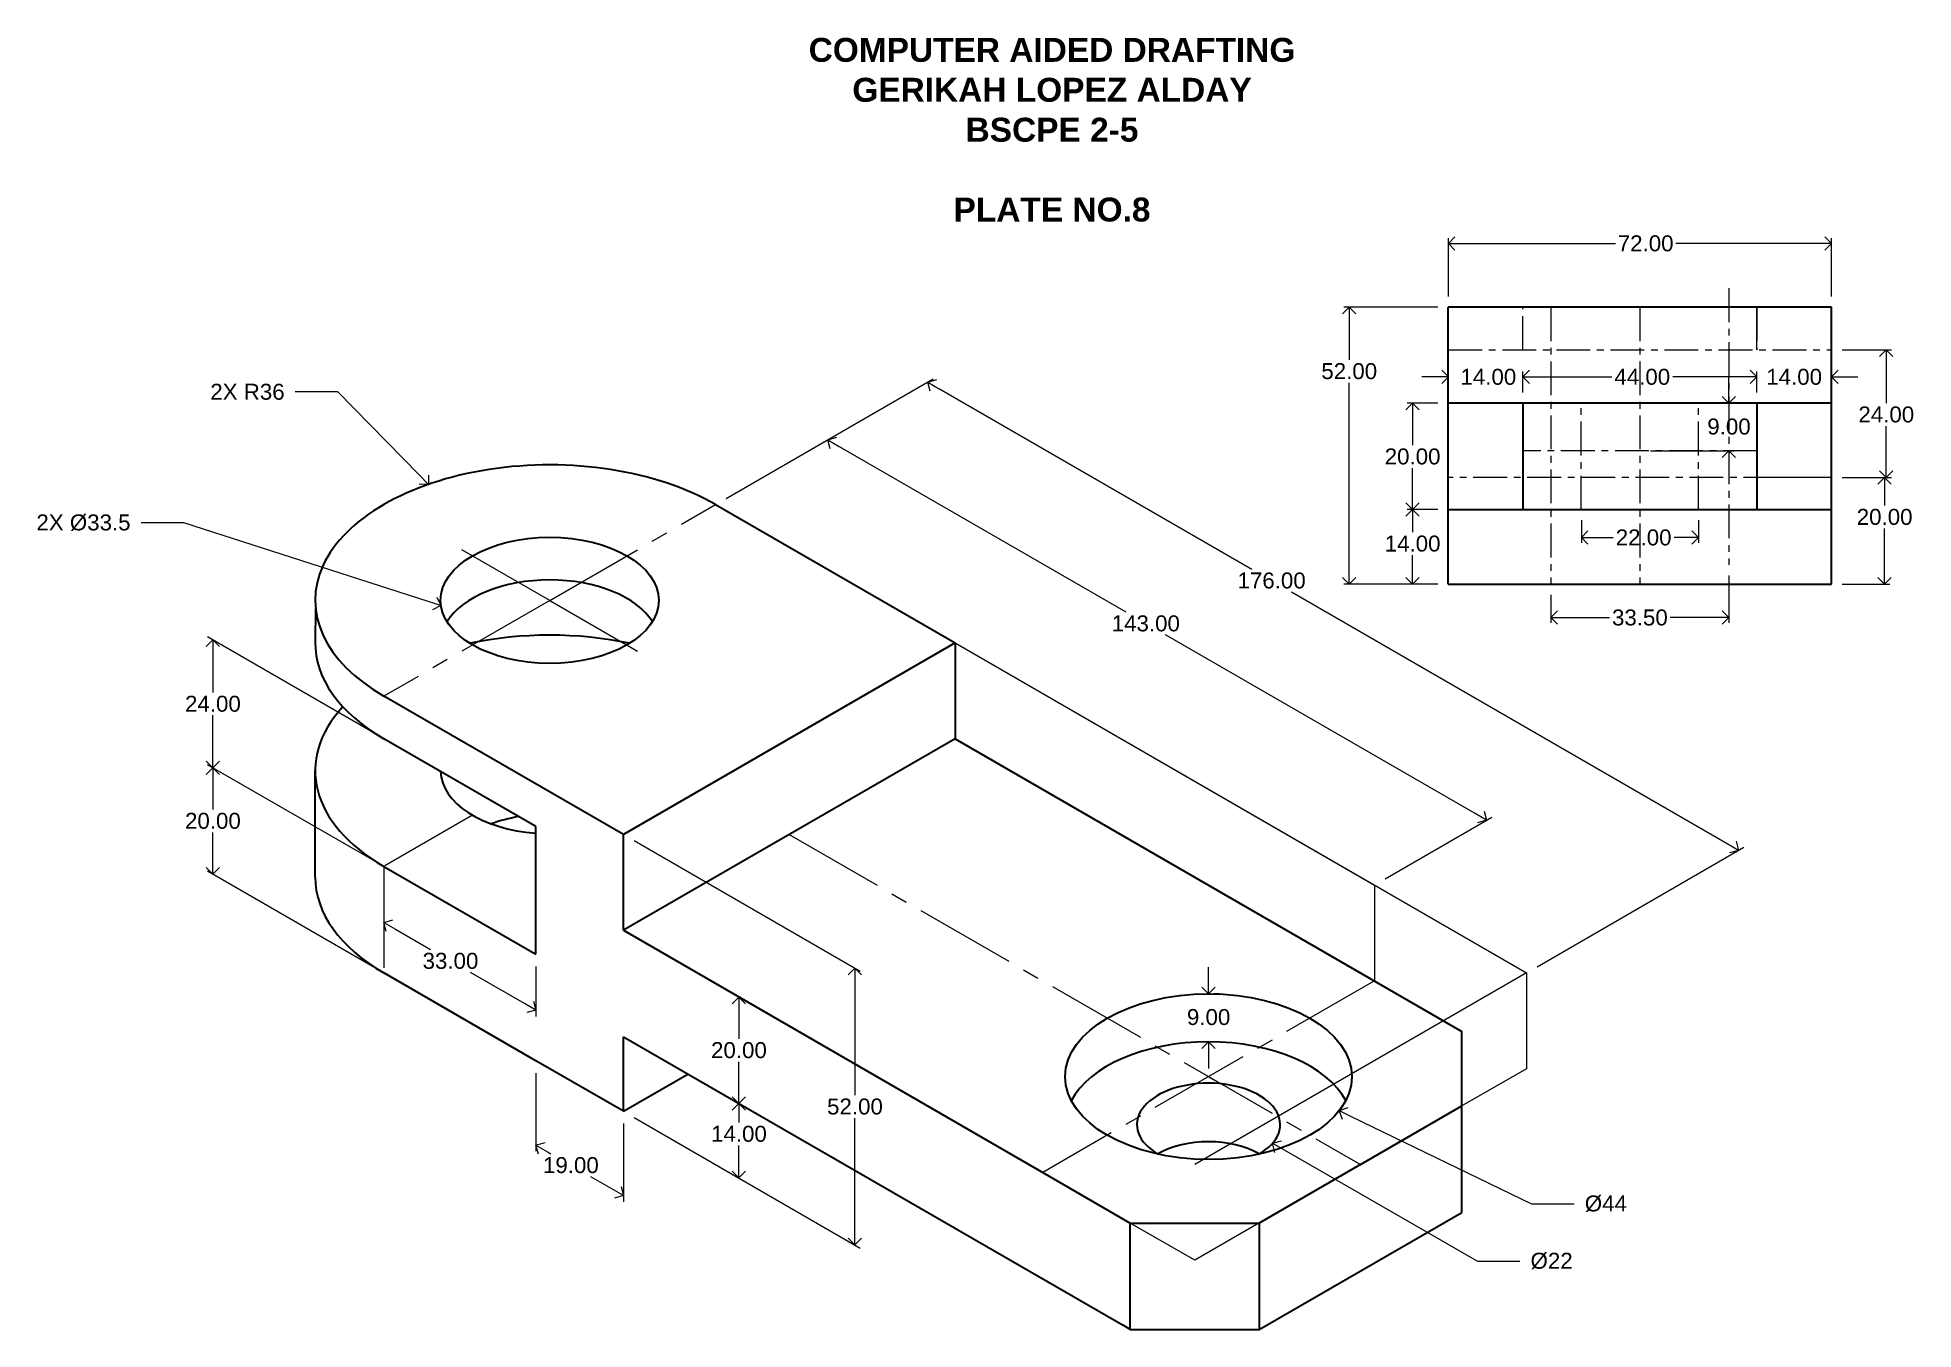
# Model space of a CAD drawing. Header units: millimetres. Extents: x 1548 to 1901, y 1931 to 2174.
import ezdxf
from ezdxf import colors
from ezdxf.entities.mleader import LeaderData, LeaderLine
from ezdxf.math import Vec2, Vec3

# ---------------------------------------------------------------- set-up
doc = ezdxf.new("R2010")
doc.units = ezdxf.units.MM
doc.linetypes.add('CENTER', pattern=[50.8, 31.75, -6.35, 6.35, -6.35])
doc.linetypes.add('CENTER2', pattern=[28.575, 19.05, -3.175, 3.175, -3.175])
for name, color, linetype, lineweight in [('center line', 50, 'CENTER2', 13), ('construction line', 5, 'Continuous', 13), ('dimension line', 70, 'Continuous', 13), ('leader line', 70, 'Continuous', 13), ('object line', 7, 'Continuous', 30)]:
    doc.layers.add(name, color=color, linetype=linetype, lineweight=lineweight)
doc.layers.add('hidden line', color=117, linetype='CENTER', lineweight=20, plot=False)
doc.layers.add('title', color=7, linetype='Continuous')
doc.styles.get("Standard").update_dxf_attribs({"font": 'arial.ttf'})
doc.dimstyles.new('ISO-25', dxfattribs={"dimtxt": 3, "dimasz": 2.5, "dimexe": 1, "dimexo": 2, "dimtad": 0, "dimtih": 1, "dimtoh": 1, "dimzin": 1, "dimdsep": 46, "dimtxsty": 'Standard', "dimblk": 'OPEN90', "dimcen": 1.5, "dimadec": 0, "dimazin": 0, "dimtfac": 1, "dimtofl": 0, "dimtmove": 0, "dimatfit": 3, "dimldrblk": 'OPEN90', "dimfxl": 1, "dimlwd": 13, "dimlwe": 13, "dimarcsym": 0})

# ---------------------------------------------------------------- blocks, each defined once
blk = doc.blocks.new('_Open90')
at = {"color": 0, "linetype": 'ByBlock', "lineweight": -2}
for p, q in [((0, 0), (-1, 0)), ((-0.5, 0.5), (0, 0)), ((0, 0), (-0.5, -0.5))]:
    blk.add_line(p, q, dxfattribs=at)
blk = doc.blocks.new('*D1')
at = {"layer": 'Defpoints', "color": 0, "transparency": 16777216}
for p in [(1768.18, 1993.86), (1768.19, 1993.86), (1768.18, 1984.86)]:
    blk.add_point(p, dxfattribs=at)
at = {"layer": 'dimension line', "color": 0, "linetype": 'Continuous', "lineweight": 13, "transparency": 16777216}
for p, q in [((1768.19, 1996.36), (1768.19, 1998.86)), ((1770.18, 1993.86), (1769.19, 1993.86)), ((1768.19, 1982.36), (1768.19, 1979.86)), ((1770.18, 1984.86), (1769.19, 1984.86))]:
    blk.add_line(p, q, dxfattribs=at)
at = {"layer": 'dimension line', "color": 0, "lineweight": 13, "transparency": 16777216, "xscale": 2.5, "yscale": 2.5, "zscale": 2.5}
for p, rotation in [((1768.19, 1993.86), 270), ((1768.19, 1984.86), 90)]:
    blk.add_blockref('_Open90', p, dxfattribs=dict(at, rotation=rotation))
at = {"layer": 'dimension line', "color": 0, "transparency": 16777216, "insert": (1768.19, 1989.49), "char_height": 3, "attachment_point": 5}
blk.add_mtext('9.00', dxfattribs=at)
blk = doc.blocks.new('*D2')
at = {"layer": 'Defpoints', "color": 0, "transparency": 16777216}
for p in [(1658.19, 2005.8), (1658.19, 1985.8), (1679.9, 1973.27)]:
    blk.add_point(p, dxfattribs=at)
at = {"layer": 'dimension line', "color": 0, "linetype": 'Continuous', "lineweight": 13, "transparency": 16777216}
for p, q in [((1660.19, 2004.65), (1680.9, 1992.69)), ((1679.9, 1990.77), (1679.9, 1985.43)), ((1660.19, 1984.65), (1680.9, 1972.69)), ((1679.9, 1975.77), (1679.9, 1981.11))]:
    blk.add_line(p, q, dxfattribs=at)
at = {"layer": 'dimension line', "color": 0, "lineweight": 13, "transparency": 16777216, "xscale": 2.5, "yscale": 2.5, "zscale": 2.5}
for p, rotation in [((1679.9, 1993.27), 90), ((1679.9, 1973.27), 270)]:
    blk.add_blockref('_Open90', p, dxfattribs=dict(at, rotation=rotation))
at = {"layer": 'dimension line', "color": 0, "transparency": 16777216, "insert": (1679.9, 1983.27), "char_height": 3, "attachment_point": 5}
blk.add_mtext('20.00', dxfattribs=at)
blk = doc.blocks.new('*D3')
at = {"layer": 'Defpoints', "color": 0, "transparency": 16777216}
for p in [(1658.19, 2023.8), (1658.19, 1971.8), (1701.71, 1946.68)]:
    blk.add_point(p, dxfattribs=at)
at = {"layer": 'dimension line', "color": 0, "linetype": 'Continuous', "lineweight": 13, "transparency": 16777216}
for p, q in [((1660.19, 2022.65), (1702.71, 1998.1)), ((1701.71, 1996.18), (1701.71, 1974.83)), ((1660.19, 1970.65), (1702.71, 1946.1)), ((1701.71, 1949.18), (1701.71, 1970.52))]:
    blk.add_line(p, q, dxfattribs=at)
at = {"layer": 'dimension line', "color": 0, "lineweight": 13, "transparency": 16777216, "xscale": 2.5, "yscale": 2.5, "zscale": 2.5}
for p, rotation in [((1701.71, 1998.68), 90), ((1701.71, 1946.68), 270)]:
    blk.add_blockref('_Open90', p, dxfattribs=dict(at, rotation=rotation))
at = {"layer": 'dimension line', "color": 0, "transparency": 16777216, "insert": (1701.71, 1972.68), "char_height": 3, "attachment_point": 5}
blk.add_mtext('52.00', dxfattribs=at)
blk = doc.blocks.new('*D4')
at = {"layer": 'Defpoints', "color": 0, "transparency": 16777216}
for p in [(1658.19, 1985.8), (1658.19, 1971.8), (1679.9, 1959.27)]:
    blk.add_point(p, dxfattribs=at)
at = {"layer": 'dimension line', "color": 0, "linetype": 'Continuous', "lineweight": 13, "transparency": 16777216}
for p, q in [((1660.19, 1984.65), (1680.9, 1972.69)), ((1660.19, 1970.65), (1680.9, 1958.69)), ((1679.9, 1970.77), (1679.9, 1969.71)), ((1679.9, 1961.77), (1679.9, 1965.39))]:
    blk.add_line(p, q, dxfattribs=at)
at = {"layer": 'dimension line', "color": 0, "lineweight": 13, "transparency": 16777216, "xscale": 2.5, "yscale": 2.5, "zscale": 2.5}
for p, rotation in [((1679.9, 1973.27), 90), ((1679.9, 1959.27), 270)]:
    blk.add_blockref('_Open90', p, dxfattribs=dict(at, rotation=rotation))
at = {"layer": 'dimension line', "color": 0, "transparency": 16777216, "insert": (1679.9, 1967.55), "char_height": 3, "attachment_point": 5}
blk.add_mtext('14.00', dxfattribs=at)
blk = doc.blocks.new('*D5')
at = {"layer": 'Defpoints', "color": 0, "transparency": 16777216}
for p in [(1641.74, 1981.3), (1658.19, 1971.8), (1658.19, 1955.96)]:
    blk.add_point(p, dxfattribs=at)
at = {"layer": 'dimension line', "color": 0, "linetype": 'Continuous', "lineweight": 13, "transparency": 16777216}
for p, q in [((1641.74, 1978.99), (1641.74, 1964.31)), ((1658.19, 1969.49), (1658.19, 1954.81)), ((1643.9, 1964.21), (1644.57, 1963.82)), ((1656.03, 1957.21), (1652.04, 1959.51))]:
    blk.add_line(p, q, dxfattribs=at)
at = {"layer": 'dimension line', "color": 0, "lineweight": 13, "transparency": 16777216, "xscale": 2.5, "yscale": 2.5, "zscale": 2.5}
for p, rotation in [((1641.74, 1965.46), 150), ((1658.19, 1955.96), 329.9999999999999)]:
    blk.add_blockref('_Open90', p, dxfattribs=dict(at, rotation=rotation))
at = {"layer": 'dimension line', "color": 0, "transparency": 16777216, "insert": (1648.31, 1961.67), "char_height": 3, "attachment_point": 5}
blk.add_mtext('19.00', dxfattribs=at)
blk = doc.blocks.new('*D6')
at = {"layer": 'Defpoints', "color": 0, "transparency": 16777216}
for p in [(1613.16, 2017.8), (1641.74, 2001.3), (1641.74, 1990.79)]:
    blk.add_point(p, dxfattribs=at)
at = {"layer": 'dimension line', "color": 0, "linetype": 'Continuous', "lineweight": 13, "transparency": 16777216}
for p, q in [((1613.16, 2015.49), (1613.16, 2006.13)), ((1615.32, 2006.04), (1621.95, 2002.21)), ((1639.57, 1992.04), (1629.42, 1997.9)), ((1641.74, 1998.99), (1641.74, 1989.63))]:
    blk.add_line(p, q, dxfattribs=at)
at = {"layer": 'dimension line', "color": 0, "lineweight": 13, "transparency": 16777216, "xscale": 2.5, "yscale": 2.5, "zscale": 2.5}
for p, rotation in [((1613.16, 2007.29), 150.0000000000004), ((1641.74, 1990.79), 330.0000000000005)]:
    blk.add_blockref('_Open90', p, dxfattribs=dict(at, rotation=rotation))
at = {"layer": 'dimension line', "color": 0, "transparency": 16777216, "insert": (1625.68, 2000.05), "char_height": 3, "attachment_point": 5}
blk.add_mtext('33.00', dxfattribs=at)
blk = doc.blocks.new('*D7')
at = {"layer": 'Defpoints', "color": 0, "transparency": 16777216}
for p in [(1613.16, 2017.8), (1581.02, 2016.36), (1613.16, 1997.8)]:
    blk.add_point(p, dxfattribs=at)
at = {"layer": 'dimension line', "color": 0, "linetype": 'Continuous', "lineweight": 13, "transparency": 16777216}
for p, q in [((1611.16, 2018.96), (1580.02, 2036.93)), ((1581.02, 2033.86), (1581.02, 2028.51)), ((1581.02, 2018.86), (1581.02, 2024.2)), ((1611.16, 1998.96), (1580.02, 2016.93))]:
    blk.add_line(p, q, dxfattribs=at)
at = {"layer": 'dimension line', "color": 0, "lineweight": 13, "transparency": 16777216, "xscale": 2.5, "yscale": 2.5, "zscale": 2.5}
for p, rotation in [((1581.02, 2036.36), 90), ((1581.02, 2016.36), 270)]:
    blk.add_blockref('_Open90', p, dxfattribs=dict(at, rotation=rotation))
at = {"layer": 'dimension line', "color": 0, "transparency": 16777216, "insert": (1581.02, 2026.36), "char_height": 3, "attachment_point": 5}
blk.add_mtext('20.00', dxfattribs=at)
blk = doc.blocks.new('*D8')
at = {"layer": 'Defpoints', "color": 0, "transparency": 16777216}
for p in [(1581.02, 2060.36), (1613.16, 2041.8), (1613.16, 2017.8)]:
    blk.add_point(p, dxfattribs=at)
at = {"layer": 'dimension line', "color": 0, "linetype": 'Continuous', "lineweight": 13, "transparency": 16777216}
for p, q in [((1611.16, 2042.96), (1580.02, 2060.93)), ((1581.02, 2057.86), (1581.02, 2050.51)), ((1581.02, 2038.86), (1581.02, 2046.2)), ((1611.16, 2018.96), (1580.02, 2036.93))]:
    blk.add_line(p, q, dxfattribs=at)
at = {"layer": 'dimension line', "color": 0, "lineweight": 13, "transparency": 16777216, "xscale": 2.5, "yscale": 2.5, "zscale": 2.5}
for p, rotation in [((1581.02, 2060.36), 90), ((1581.02, 2036.36), 270)]:
    blk.add_blockref('_Open90', p, dxfattribs=dict(at, rotation=rotation))
at = {"layer": 'dimension line', "color": 0, "transparency": 16777216, "insert": (1581.02, 2048.36), "char_height": 3, "attachment_point": 5}
blk.add_mtext('24.00', dxfattribs=at)
blk = doc.blocks.new('*D9')
at = {"layer": 'Defpoints', "color": 0, "transparency": 16777216}
for p in [(1675.51, 2085.8), (1820.44, 2026.48), (1799.35, 2014.3)]:
    blk.add_point(p, dxfattribs=at)
at = {"layer": 'dimension line', "color": 0, "linetype": 'Continuous', "lineweight": 13, "transparency": 16777216}
for p, q in [((1677.51, 2086.96), (1697.6, 2098.55)), ((1698.76, 2096.73), (1752.64, 2065.62)), ((1818.27, 2027.73), (1760.11, 2061.3)), ((1801.35, 2015.46), (1821.44, 2027.05))]:
    blk.add_line(p, q, dxfattribs=at)
at = {"layer": 'dimension line', "color": 0, "lineweight": 13, "transparency": 16777216, "xscale": 2.5, "yscale": 2.5, "zscale": 2.5}
for p, rotation in [((1696.6, 2097.98), 149.9999999999992), ((1820.44, 2026.48), 329.9999999999993)]:
    blk.add_blockref('_Open90', p, dxfattribs=dict(at, rotation=rotation))
at = {"layer": 'dimension line', "color": 0, "transparency": 16777216, "insert": (1756.38, 2063.46), "char_height": 3, "attachment_point": 5}
blk.add_mtext('143.00', dxfattribs=at)
blk = doc.blocks.new('*D10')
at = {"layer": 'Defpoints', "color": 0, "transparency": 16777216}
for p in [(1675.51, 2085.8), (1867.82, 2020.83), (1827.93, 1997.8)]:
    blk.add_point(p, dxfattribs=at)
at = {"layer": 'dimension line', "color": 0, "linetype": 'Continuous', "lineweight": 13, "transparency": 16777216}
for p, q in [((1677.51, 2086.96), (1716.4, 2109.41)), ((1717.57, 2107.58), (1776.29, 2073.68)), ((1865.66, 2022.08), (1783.76, 2069.37)), ((1829.93, 1998.96), (1868.82, 2021.41))]:
    blk.add_line(p, q, dxfattribs=at)
at = {"layer": 'dimension line', "color": 0, "lineweight": 13, "transparency": 16777216, "xscale": 2.5, "yscale": 2.5, "zscale": 2.5}
for p, rotation in [((1715.4, 2108.83), 149.9999999999999), ((1867.82, 2020.83), 329.9999999999999)]:
    blk.add_blockref('_Open90', p, dxfattribs=dict(at, rotation=rotation))
at = {"layer": 'dimension line', "color": 0, "transparency": 16777216, "insert": (1780.03, 2071.52), "char_height": 3, "attachment_point": 5}
blk.add_mtext('176.00', dxfattribs=at)
blk = doc.blocks.new('*D12')
at = {"layer": 'Defpoints', "color": 0, "transparency": 16777216}
for p in [(1885.25, 2134.87), (1813.25, 2122.87), (1885.25, 2122.87)]:
    blk.add_point(p, dxfattribs=at)
at = {"layer": 'dimension line', "color": 0, "linetype": 'Continuous', "lineweight": 13, "transparency": 16777216}
for p, q in [((1813.25, 2124.87), (1813.25, 2135.87)), ((1815.75, 2134.87), (1844.67, 2134.87)), ((1882.75, 2134.87), (1856.01, 2134.87)), ((1885.25, 2124.87), (1885.25, 2135.87))]:
    blk.add_line(p, q, dxfattribs=at)
at = {"layer": 'dimension line', "color": 0, "lineweight": 13, "transparency": 16777216, "xscale": 2.5, "yscale": 2.5, "zscale": 2.5, "rotation": 180}
blk.add_blockref('_Open90', (1813.25, 2134.87), dxfattribs=at)
at = {"layer": 'dimension line', "color": 0, "lineweight": 13, "transparency": 16777216, "xscale": 2.5, "yscale": 2.5, "zscale": 2.5}
blk.add_blockref('_Open90', (1885.25, 2134.87), dxfattribs=at)
at = {"layer": 'dimension line', "color": 0, "transparency": 16777216, "insert": (1850.34, 2134.87), "char_height": 3, "attachment_point": 5}
blk.add_mtext('72.00', dxfattribs=at)
blk = doc.blocks.new('*D13')
at = {"layer": 'Defpoints', "color": 0, "transparency": 16777216}
for p in [(1813.25, 2122.87), (1794.62, 2070.87), (1813.25, 2070.87)]:
    blk.add_point(p, dxfattribs=at)
at = {"layer": 'dimension line', "color": 0, "linetype": 'Continuous', "lineweight": 13, "transparency": 16777216}
for p, q in [((1811.25, 2122.87), (1793.62, 2122.87)), ((1794.62, 2120.37), (1794.62, 2113.01)), ((1794.62, 2073.37), (1794.62, 2108.7)), ((1811.25, 2070.87), (1793.62, 2070.87))]:
    blk.add_line(p, q, dxfattribs=at)
at = {"layer": 'dimension line', "color": 0, "lineweight": 13, "transparency": 16777216, "xscale": 2.5, "yscale": 2.5, "zscale": 2.5}
for p, rotation in [((1794.62, 2122.87), 90), ((1794.62, 2070.87), 270)]:
    blk.add_blockref('_Open90', p, dxfattribs=dict(at, rotation=rotation))
at = {"layer": 'dimension line', "color": 0, "transparency": 16777216, "insert": (1794.62, 2110.86), "char_height": 3, "attachment_point": 5}
blk.add_mtext('52.00', dxfattribs=at)
blk = doc.blocks.new('*D14')
at = {"layer": 'Defpoints', "color": 0, "transparency": 16777216}
for p in [(1813.25, 2084.87), (1806.53, 2070.87), (1813.25, 2070.87)]:
    blk.add_point(p, dxfattribs=at)
at = {"layer": 'dimension line', "color": 0, "linetype": 'Continuous', "lineweight": 13, "transparency": 16777216}
for p, q in [((1811.25, 2084.87), (1805.53, 2084.87)), ((1806.53, 2082.37), (1806.53, 2080.61)), ((1806.53, 2073.37), (1806.53, 2076.3)), ((1811.25, 2070.87), (1805.53, 2070.87))]:
    blk.add_line(p, q, dxfattribs=at)
at = {"layer": 'dimension line', "color": 0, "lineweight": 13, "transparency": 16777216, "xscale": 2.5, "yscale": 2.5, "zscale": 2.5}
for p, rotation in [((1806.53, 2084.87), 90), ((1806.53, 2070.87), 270)]:
    blk.add_blockref('_Open90', p, dxfattribs=dict(at, rotation=rotation))
at = {"layer": 'dimension line', "color": 0, "transparency": 16777216, "insert": (1806.53, 2078.46), "char_height": 3, "attachment_point": 5}
blk.add_mtext('14.00', dxfattribs=at)
blk = doc.blocks.new('*D15')
at = {"layer": 'Defpoints', "color": 0, "transparency": 16777216}
for p in [(1813.25, 2104.87), (1806.53, 2084.87), (1813.25, 2084.87)]:
    blk.add_point(p, dxfattribs=at)
at = {"layer": 'dimension line', "color": 0, "linetype": 'Continuous', "lineweight": 13, "transparency": 16777216}
for p, q in [((1811.25, 2104.87), (1805.53, 2104.87)), ((1806.53, 2102.37), (1806.53, 2096.99)), ((1806.53, 2087.37), (1806.53, 2092.67)), ((1811.25, 2084.87), (1805.53, 2084.87))]:
    blk.add_line(p, q, dxfattribs=at)
at = {"layer": 'dimension line', "color": 0, "lineweight": 13, "transparency": 16777216, "xscale": 2.5, "yscale": 2.5, "zscale": 2.5}
for p, rotation in [((1806.53, 2104.87), 90), ((1806.53, 2084.87), 270)]:
    blk.add_blockref('_Open90', p, dxfattribs=dict(at, rotation=rotation))
at = {"layer": 'dimension line', "color": 0, "transparency": 16777216, "insert": (1806.53, 2094.83), "char_height": 3, "attachment_point": 5}
blk.add_mtext('20.00', dxfattribs=at)
blk = doc.blocks.new('*D16')
at = {"layer": 'Defpoints', "color": 0, "transparency": 16777216}
for p in [(1885.25, 2114.87), (1885.25, 2090.87), (1895.57, 2090.87)]:
    blk.add_point(p, dxfattribs=at)
at = {"layer": 'dimension line', "color": 0, "linetype": 'Continuous', "lineweight": 13, "transparency": 16777216}
for p, q in [((1887.25, 2114.87), (1896.57, 2114.87)), ((1895.57, 2112.37), (1895.57, 2104.88)), ((1895.57, 2093.37), (1895.57, 2100.56)), ((1887.25, 2090.87), (1896.57, 2090.87))]:
    blk.add_line(p, q, dxfattribs=at)
at = {"layer": 'dimension line', "color": 0, "lineweight": 13, "transparency": 16777216, "xscale": 2.5, "yscale": 2.5, "zscale": 2.5}
for p, rotation in [((1895.57, 2114.87), 90), ((1895.57, 2090.87), 270)]:
    blk.add_blockref('_Open90', p, dxfattribs=dict(at, rotation=rotation))
at = {"layer": 'dimension line', "color": 0, "transparency": 16777216, "insert": (1895.57, 2102.72), "char_height": 3, "attachment_point": 5}
blk.add_mtext('24.00', dxfattribs=at)
blk = doc.blocks.new('*D17')
at = {"layer": 'Defpoints', "color": 0, "transparency": 16777216}
for p in [(1885.25, 2090.87), (1885.25, 2070.87), (1895.26, 2070.87)]:
    blk.add_point(p, dxfattribs=at)
at = {"layer": 'dimension line', "color": 0, "linetype": 'Continuous', "lineweight": 13, "transparency": 16777216}
for p, q in [((1887.25, 2090.87), (1896.26, 2090.87)), ((1895.26, 2088.37), (1895.26, 2085.63)), ((1895.26, 2073.37), (1895.26, 2081.32)), ((1887.25, 2070.87), (1896.26, 2070.87))]:
    blk.add_line(p, q, dxfattribs=at)
at = {"layer": 'dimension line', "color": 0, "lineweight": 13, "transparency": 16777216, "xscale": 2.5, "yscale": 2.5, "zscale": 2.5}
for p, rotation in [((1895.26, 2090.87), 90), ((1895.26, 2070.87), 270)]:
    blk.add_blockref('_Open90', p, dxfattribs=dict(at, rotation=rotation))
at = {"layer": 'dimension line', "color": 0, "transparency": 16777216, "insert": (1895.26, 2083.47), "char_height": 3, "attachment_point": 5}
blk.add_mtext('20.00', dxfattribs=at)
blk = doc.blocks.new('*D18')
at = {"layer": 'Defpoints', "color": 0, "transparency": 16777216}
for p in [(1866, 2074.45), (1832.5, 2070.87), (1866, 2064.57)]:
    blk.add_point(p, dxfattribs=at)
at = {"layer": 'dimension line', "color": 0, "linetype": 'Continuous', "lineweight": 13, "transparency": 16777216}
for p, q in [((1866, 2072.45), (1866, 2063.57)), ((1832.5, 2068.87), (1832.5, 2063.57)), ((1835, 2064.57), (1843.57, 2064.57)), ((1863.5, 2064.57), (1854.93, 2064.57))]:
    blk.add_line(p, q, dxfattribs=at)
at = {"layer": 'dimension line', "color": 0, "lineweight": 13, "transparency": 16777216, "xscale": 2.5, "yscale": 2.5, "zscale": 2.5, "rotation": 180}
blk.add_blockref('_Open90', (1832.5, 2064.57), dxfattribs=at)
at = {"layer": 'dimension line', "color": 0, "lineweight": 13, "transparency": 16777216, "xscale": 2.5, "yscale": 2.5, "zscale": 2.5}
blk.add_blockref('_Open90', (1866, 2064.57), dxfattribs=at)
at = {"layer": 'dimension line', "color": 0, "transparency": 16777216, "insert": (1849.25, 2064.57), "char_height": 3, "attachment_point": 5}
blk.add_mtext('33.50', dxfattribs=at)
blk = doc.blocks.new('*D19')
at = {"layer": 'Defpoints', "color": 0, "transparency": 16777216}
for p in [(1813.25, 2109.79), (1813.25, 2104.87), (1827.25, 2104.87)]:
    blk.add_point(p, dxfattribs=at)
at = {"layer": 'dimension line', "color": 0, "linetype": 'Continuous', "lineweight": 13, "transparency": 16777216}
for p, q in [((1810.75, 2109.79), (1808.25, 2109.79)), ((1813.25, 2106.87), (1813.25, 2110.79)), ((1827.25, 2106.87), (1827.25, 2110.79)), ((1829.75, 2109.79), (1832.25, 2109.79))]:
    blk.add_line(p, q, dxfattribs=at)
at = {"layer": 'dimension line', "color": 0, "lineweight": 13, "transparency": 16777216, "xscale": 2.5, "yscale": 2.5, "zscale": 2.5}
blk.add_blockref('_Open90', (1813.25, 2109.79), dxfattribs=at)
at = {"layer": 'dimension line', "color": 0, "lineweight": 13, "transparency": 16777216, "xscale": 2.5, "yscale": 2.5, "zscale": 2.5, "rotation": 180}
blk.add_blockref('_Open90', (1827.25, 2109.79), dxfattribs=at)
at = {"layer": 'dimension line', "color": 0, "transparency": 16777216, "insert": (1820.77, 2109.79), "char_height": 3, "attachment_point": 5}
blk.add_mtext('14.00', dxfattribs=at)
blk = doc.blocks.new('*D20')
at = {"layer": 'Defpoints', "color": 0, "transparency": 16777216}
for p in [(1871.25, 2109.79), (1827.25, 2104.87), (1871.25, 2104.87)]:
    blk.add_point(p, dxfattribs=at)
at = {"layer": 'dimension line', "color": 0, "linetype": 'Continuous', "lineweight": 13, "transparency": 16777216}
for p, q in [((1827.25, 2106.87), (1827.25, 2110.79)), ((1829.75, 2109.79), (1843.96, 2109.79)), ((1868.75, 2109.79), (1855.45, 2109.79)), ((1871.25, 2106.87), (1871.25, 2110.79))]:
    blk.add_line(p, q, dxfattribs=at)
at = {"layer": 'dimension line', "color": 0, "lineweight": 13, "transparency": 16777216, "xscale": 2.5, "yscale": 2.5, "zscale": 2.5, "rotation": 180}
blk.add_blockref('_Open90', (1827.25, 2109.79), dxfattribs=at)
at = {"layer": 'dimension line', "color": 0, "lineweight": 13, "transparency": 16777216, "xscale": 2.5, "yscale": 2.5, "zscale": 2.5}
blk.add_blockref('_Open90', (1871.25, 2109.79), dxfattribs=at)
at = {"layer": 'dimension line', "color": 0, "transparency": 16777216, "insert": (1849.7, 2109.79), "char_height": 3, "attachment_point": 5}
blk.add_mtext('44.00', dxfattribs=at)
blk = doc.blocks.new('*D21')
at = {"layer": 'Defpoints', "color": 0, "transparency": 16777216}
for p in [(1885.25, 2109.79), (1871.25, 2104.87), (1885.25, 2104.87)]:
    blk.add_point(p, dxfattribs=at)
at = {"layer": 'dimension line', "color": 0, "linetype": 'Continuous', "lineweight": 13, "transparency": 16777216}
for p, q in [((1868.75, 2109.79), (1866.25, 2109.79)), ((1871.25, 2106.87), (1871.25, 2110.79)), ((1885.25, 2106.87), (1885.25, 2110.79)), ((1887.75, 2109.79), (1890.25, 2109.79))]:
    blk.add_line(p, q, dxfattribs=at)
at = {"layer": 'dimension line', "color": 0, "lineweight": 13, "transparency": 16777216, "xscale": 2.5, "yscale": 2.5, "zscale": 2.5}
blk.add_blockref('_Open90', (1871.25, 2109.79), dxfattribs=at)
at = {"layer": 'dimension line', "color": 0, "lineweight": 13, "transparency": 16777216, "xscale": 2.5, "yscale": 2.5, "zscale": 2.5, "rotation": 180}
blk.add_blockref('_Open90', (1885.25, 2109.79), dxfattribs=at)
at = {"layer": 'dimension line', "color": 0, "transparency": 16777216, "insert": (1878.25, 2109.79), "char_height": 3, "attachment_point": 5}
blk.add_mtext('14.00', dxfattribs=at)
blk = doc.blocks.new('*D22')
at = {"layer": 'Defpoints', "color": 0, "transparency": 16777216}
for p in [(1838.25, 2084.87), (1860.25, 2084.87), (1860.25, 2079.61)]:
    blk.add_point(p, dxfattribs=at)
at = {"layer": 'dimension line', "color": 0, "linetype": 'Continuous', "lineweight": 13, "transparency": 16777216}
for p, q in [((1838.25, 2082.87), (1838.25, 2078.61)), ((1860.25, 2082.87), (1860.25, 2078.61)), ((1840.75, 2079.61), (1844.26, 2079.61)), ((1857.75, 2079.61), (1855.67, 2079.61))]:
    blk.add_line(p, q, dxfattribs=at)
at = {"layer": 'dimension line', "color": 0, "lineweight": 13, "transparency": 16777216, "xscale": 2.5, "yscale": 2.5, "zscale": 2.5, "rotation": 180}
blk.add_blockref('_Open90', (1838.25, 2079.61), dxfattribs=at)
at = {"layer": 'dimension line', "color": 0, "lineweight": 13, "transparency": 16777216, "xscale": 2.5, "yscale": 2.5, "zscale": 2.5}
blk.add_blockref('_Open90', (1860.25, 2079.61), dxfattribs=at)
at = {"layer": 'dimension line', "color": 0, "transparency": 16777216, "insert": (1849.96, 2079.61), "char_height": 3, "attachment_point": 5}
blk.add_mtext('22.00', dxfattribs=at)
blk = doc.blocks.new('*D23')
at = {"layer": 'Defpoints', "color": 0, "transparency": 16777216}
for p in [(1849.25, 2104.87), (1849.25, 2095.87), (1866, 2095.87)]:
    blk.add_point(p, dxfattribs=at)
at = {"layer": 'dimension line', "color": 0, "linetype": 'Continuous', "lineweight": 13, "transparency": 16777216}
for p, q in [((1866, 2107.37), (1866, 2109.87)), ((1851.25, 2104.87), (1867, 2104.87)), ((1851.25, 2095.87), (1867, 2095.87)), ((1866, 2093.37), (1866, 2090.87))]:
    blk.add_line(p, q, dxfattribs=at)
at = {"layer": 'dimension line', "color": 0, "lineweight": 13, "transparency": 16777216, "xscale": 2.5, "yscale": 2.5, "zscale": 2.5}
for p, rotation in [((1866, 2104.87), 270), ((1866, 2095.87), 90)]:
    blk.add_blockref('_Open90', p, dxfattribs=dict(at, rotation=rotation))
at = {"layer": 'dimension line', "color": 0, "transparency": 16777216, "insert": (1866, 2100.45), "char_height": 3, "attachment_point": 5}
blk.add_mtext('9.00', dxfattribs=at)

msp = doc.modelspace()

# ---------------------------------------------------------------- linework, layer by layer
at = {"layer": 'center line'}
for p, q in [((1644.334, 2067.803), (1675.511, 2085.803)), ((1644.334, 2067.803), (1626.148, 2078.303)), ((1644.334, 2067.803), (1613.157, 2049.803)), ((1644.334, 2067.803), (1662.521, 2057.303)), ((1629.828, 2027.428), (1613.157, 2017.803)), ((1689.367, 2023.803), (1796.755, 1961.803)), ((1613.157, 2017.803), (1613.157, 1997.803)), ((1799.353, 1996.303), (1736.999, 1960.303)), ((1768.176, 1978.303), (1770.493, 1976.965)), ((1788.732, 1968.246), (1788.732, 1968.246))]:
    msp.add_line(p, q, dxfattribs=at)
at = {"layer": 'construction line'}
for p, q in [((1720.544, 2059.803), (1827.932, 1997.803)), ((1720.544, 2059.803), (1799.353, 2014.303)), ((1720.544, 2059.803), (1799.353, 2014.303)), ((1799.353, 2014.303), (1799.353, 1996.303)), ((1827.932, 1997.803), (1765.578, 1961.803)), ((1827.932, 1997.803), (1827.932, 1979.803)), ((1827.932, 1979.803), (1815.807, 1972.803)), ((1815.807, 1972.803), (1765.578, 1943.803)), ((1765.578, 1943.803), (1753.453, 1950.803))]:
    msp.add_line(p, q, dxfattribs=at)
at = {"layer": 'dimension line'}
msp.add_line((1885.247, 2114.872), (1885.247, 2090.872), dxfattribs=at)
at = {"layer": 'hidden line', "ltscale": 0.2}
for p, q in [((1865.997, 2126.455), (1865.997, 2074.455)), ((1827.247, 2114.872), (1827.247, 2122.872)), ((1832.497, 2122.872), (1832.497, 2070.872)), ((1849.247, 2122.872), (1849.247, 2070.872)), ((1871.247, 2122.872), (1871.247, 2114.872)), ((1813.247, 2114.872), (1885.247, 2114.872)), ((1838.247, 2084.872), (1838.247, 2104.872)), ((1860.247, 2084.872), (1860.247, 2104.872)), ((1871.247, 2095.872), (1827.247, 2095.872)), ((1885.247, 2090.872), (1813.247, 2090.872))]:
    msp.add_line(p, q, dxfattribs=at)
at = {"layer": 'hidden line'}
for p, q in [((1849.247, 2122.872), (1832.497, 2122.872)), ((1849.247, 2122.872), (1865.997, 2122.872)), ((1871.247, 2114.872), (1871.247, 2122.872)), ((1813.247, 2090.872), (1813.247, 2114.872)), ((1813.247, 2104.872), (1827.247, 2104.872)), ((1827.247, 2104.872), (1827.247, 2084.872)), ((1827.247, 2084.872), (1827.247, 2104.872)), ((1871.247, 2090.872), (1871.247, 2104.872)), ((1871.247, 2104.872), (1871.247, 2084.872)), ((1871.247, 2104.872), (1871.247, 2095.872)), ((1871.247, 2104.872), (1871.247, 2084.872)), ((1885.247, 2090.872), (1871.247, 2090.872)), ((1849.247, 2084.872), (1838.247, 2084.872)), ((1849.247, 2084.872), (1860.247, 2084.872))]:
    msp.add_line(p, q, dxfattribs=at)
at = {"layer": 'object line'}
for p, q in [((1813.247, 2070.872), (1813.247, 2122.872)), ((1885.247, 2122.872), (1813.247, 2122.872)), ((1885.247, 2070.872), (1885.247, 2122.872)), ((1885.247, 2104.872), (1813.247, 2104.872)), ((1827.247, 2104.872), (1827.247, 2084.872)), ((1871.247, 2104.872), (1871.247, 2084.872)), ((1885.247, 2084.872), (1885.247, 2104.872)), ((1675.511, 2085.803), (1720.544, 2059.803)), ((1813.247, 2070.872), (1813.247, 2084.872)), ((1813.247, 2084.872), (1885.247, 2084.872)), ((1813.247, 2070.872), (1885.247, 2070.872)), ((1600.32, 2066.302), (1600.244, 2059.979)), ((1720.544, 2059.803), (1658.191, 2023.803)), ((1720.544, 2059.803), (1720.544, 2041.803)), ((1658.191, 2023.803), (1613.157, 2049.803)), ((1641.736, 2025.303), (1613.157, 2041.803)), ((1720.544, 2041.803), (1658.191, 2005.803)), ((1720.544, 2041.803), (1815.807, 1986.803)), ((1600.243, 2015.803), (1600.243, 2035.803)), ((1641.736, 2001.303), (1641.736, 2025.303)), ((1658.191, 2005.803), (1658.191, 2023.803)), ((1613.157, 2017.803), (1641.736, 2001.303)), ((1613.157, 2017.803), (1641.736, 2001.303)), ((1658.191, 2005.803), (1736.999, 1960.303)), ((1641.736, 1981.303), (1613.157, 1997.803)), ((1658.191, 1971.803), (1658.191, 1985.803)), ((1658.191, 1985.803), (1752.106, 1931.581)), ((1815.807, 1952.803), (1815.807, 1986.803)), ((1658.191, 1971.803), (1641.736, 1981.303)), ((1658.191, 1971.803), (1670.315, 1978.803)), ((1796.755, 1961.803), (1815.807, 1972.803)), ((1796.755, 1961.803), (1777.702, 1950.803)), ((1736.999, 1960.303), (1753.453, 1950.803)), ((1753.453, 1930.803), (1753.453, 1950.803)), ((1753.453, 1950.803), (1777.702, 1950.803)), ((1777.702, 1930.803), (1815.807, 1952.803)), ((1777.702, 1950.803), (1777.702, 1930.803)), ((1753.453, 1930.803), (1752.106, 1931.581)), ((1753.453, 1930.803), (1777.702, 1930.803))]:
    msp.add_line(p, q, dxfattribs=at)
for centre, major_axis, start_param, end_param in [((1644.334, 2067.803), (-44.091, 0), 3.9269908, 7.0685835), ((1644.334, 2059.803), (-20.514, 0), 3.486089, 5.938689), ((1644.334, 2059.803), (-44.091, 0), 6.276275, 7.0685835), ((1644.334, 2035.803), (-44.091, 0), 4.3647544, 5.0600236), ((1644.334, 2035.803), (-44.091, 0), 5.7923026, 7.0685835), ((1644.334, 2035.803), (-20.514, 0), 0.0132562, 1.4438093), ((1644.334, 2015.803), (-20.514, 0), 4.9998526, 5.2779154), ((1644.334, 2015.803), (-44.091, 0), 0, 0.7853982), ((1768.176, 1969.303), (-26.944, 0), 3.4350578, 5.9897202), ((1768.176, 1969.303), (-13.472, 0), 2.3409258, 7.0838521), ((1768.176, 1958.303), (-13.472, 0), 3.9269908, 5.4977871)]:
    msp.add_ellipse(centre, major_axis=major_axis, ratio=0.5773503, start_param=start_param, end_param=end_param, dxfattribs=at)
for centre, major_axis in [((1644.334, 2067.803), (-20.514, 0)), ((1768.176, 1978.303), (-26.944, 0))]:
    msp.add_ellipse(centre, major_axis=major_axis, ratio=0.5773503, dxfattribs=at)

# ---------------------------------------------------------------- texts
at = {"layer": 'title', "insert": (1645.078, 2173.493), "char_height": 4.5, "attachment_point": 1}
msp.add_mtext_dynamic_manual_height_columns('\\pxqc;{\\fArial|b1|i0|c0|p34;COMPUTER AIDED DRAFTING\\PGERIKAH LOPEZ ALDAY\\PBSCPE 2-5\\P\\PPLATE NO.8}', width=187.34286, gutter_width=12.5, heights=[0], dxfattribs=at)

# ---------------------------------------------------------------- dimensions: what is measured, and where the dimension line sits
at = {"layer": 'dimension line'}
for base, p1, p2, picture, middle in [((1885.247, 2134.871), (1813.247, 2122.872), (1885.247, 2122.872), '*D12', (1850.339, 2134.871)), ((1813.247, 2109.789), (1827.247, 2104.872), (1813.247, 2104.872), '*D19', (1820.767, 2109.789)), ((1871.247, 2109.789), (1827.247, 2104.872), (1871.247, 2104.872), '*D20', (1849.703, 2109.789)), ((1885.247, 2109.789), (1871.247, 2104.872), (1885.247, 2104.872), '*D21', (1878.252, 2109.789)), ((1860.247, 2079.606), (1838.247, 2084.872), (1860.247, 2084.872), '*D22', (1849.963, 2079.606)), ((1865.997, 2064.566), (1832.497, 2070.872), (1865.997, 2074.455), '*D18', (1849.251, 2064.566))]:
    dim = msp.add_linear_dim(base=base, p1=p1, p2=p2, dimstyle='ISO-25', dxfattribs=at)
    dim.commit()
    dim.dimension.update_dxf_attribs({"geometry": picture, "text_midpoint": middle, "dimtype": 160})
for base, p1, p2, angle, picture, middle, dimtype in [((1794.62, 2070.872), (1813.247, 2122.872), (1813.247, 2070.872), 90, '*D13', (1794.62, 2110.857), 160), ((1895.57, 2090.872), (1885.247, 2114.872), (1885.247, 2090.872), 90, '*D16', (1895.57, 2102.72), 160), ((1867.822, 2020.834), (1675.511, 2085.803), (1827.932, 1997.803), 330, '*D10', (1780.025, 2071.524), 161), ((1865.997, 2095.872), (1849.247, 2104.872), (1849.247, 2095.872), 90, '*D23', (1865.997, 2100.455), 160), ((1806.531, 2084.872), (1813.247, 2104.872), (1813.247, 2084.872), 90, '*D15', (1806.531, 2094.829), 160), ((1820.437, 2026.476), (1675.511, 2085.803), (1799.353, 2014.303), 330, '*D9', (1756.378, 2063.461), 161), ((1895.259, 2070.872), (1885.247, 2090.872), (1885.247, 2070.872), 90, '*D17', (1895.259, 2083.473), 160), ((1806.531, 2070.872), (1813.247, 2084.872), (1813.247, 2070.872), 90, '*D14', (1806.531, 2078.455), 160), ((1581.021, 2060.357), (1613.157, 2017.803), (1613.157, 2041.803), 90, '*D8', (1581.021, 2048.357), 160), ((1581.021, 2016.357), (1613.157, 2017.803), (1613.157, 1997.803), 90, '*D7', (1581.021, 2026.357), 160), ((1641.736, 1990.787), (1613.157, 2017.803), (1641.736, 2001.303), 330, '*D6', (1625.684, 2000.054), 161), ((1768.19, 1993.86), (1768.176, 1984.86), (1768.176, 1993.86), 90, '*D1', (1768.19, 1989.494), 160), ((1679.9, 1959.269), (1658.191, 1985.803), (1658.191, 1971.803), 90, '*D4', (1679.9, 1967.551), 160), ((1658.191, 1955.963), (1641.736, 1981.303), (1658.191, 1971.803), 330, '*D5', (1648.309, 1961.668), 161)]:
    dim = msp.add_linear_dim(base=base, p1=p1, p2=p2, angle=angle, dimstyle='ISO-25', dxfattribs=at)
    dim.commit()
    dim.dimension.update_dxf_attribs({"geometry": picture, "text_midpoint": middle, "dimtype": dimtype})
for base, p1, p2, picture, middle in [((1701.709, 1946.678), (1658.191, 2023.803), (1658.191, 1971.803), '*D3', (1701.709, 1972.678)), ((1679.9, 1973.269), (1658.191, 2005.803), (1658.191, 1985.803), '*D2', (1679.9, 1983.269))]:
    dim = msp.add_linear_dim(base=base, p1=p1, p2=p2, angle=90, dimstyle='ISO-25', dxfattribs=at)
    dim.commit()
    dim.dimension.update_dxf_attribs({"geometry": picture, "text_midpoint": middle})

# ---------------------------------------------------------------- leaders
at = {"layer": 'leader line'}
ml = msp.add_multileader_mtext('Standard', dxfattribs=at)
ml.set_content('2X R36', color=256)
ml.set_leader_properties(linetype='Continuous', lineweight=13)
ml.set_arrow_properties(name='OPEN90')
ml.build(insert=Vec2(0, 0))
ml.multileader.update_dxf_attribs({"arrow_head_size": 2.5})
ctx = ml.context
ctx.base_point, ctx.char_height, ctx.arrow_head_size, ctx.plane_origin = Vec3(1578.841, 2106.976), 3, 2.5, Vec3(1621.533, 2089.591)
ctx.text_align_type = 2
notes = []
notes.append((ctx, [(0, (1, 1, 0), (1604.505, 2106.976), (-1, 0), 8, [(0, [(1621.533, 2089.591)], 0, [])])]))
ctx.mtext.insert, ctx.mtext.alignment, ctx.mtext.flow_direction = Vec3(1594.505, 2108.503), 3, 5
ml = msp.add_multileader_mtext('Standard', dxfattribs=at)
ml.set_content('2X %%C33.5', color=256)
ml.set_leader_properties(linetype='Continuous', lineweight=13)
ml.set_arrow_properties(name='OPEN90')
ml.build(insert=Vec2(0, 0))
ml.multileader.update_dxf_attribs({"arrow_head_size": 2.5})
ctx = ml.context
ctx.base_point, ctx.char_height, ctx.arrow_head_size, ctx.plane_origin = Vec3(1546.132, 2082.387), 3, 2.5, Vec3(1623.89, 2066.825)
ctx.text_align_type = 2
notes.append((ctx, [(0, (1, 1, 0), (1575.549, 2082.387), (-1, 0), 8, [(0, [(1623.89, 2066.825)], 0, [])])]))
ctx.mtext.insert, ctx.mtext.alignment, ctx.mtext.flow_direction = Vec3(1565.549, 2083.947), 3, 5
ml = msp.add_multileader_mtext('Standard', dxfattribs=at)
ml.set_content('%%C44', color=256)
ml.set_leader_properties(linetype='Continuous', lineweight=13)
ml.set_arrow_properties(name='OPEN90')
ml.build(insert=Vec2(0, 0))
ml.multileader.update_dxf_attribs({"arrow_head_size": 2.5})
ctx = ml.context
ctx.base_point, ctx.char_height, ctx.arrow_head_size, ctx.plane_origin = Vec3(1836.899, 1954.422), 3, 2.5, Vec3(1792.749, 1971.921)
notes.append((ctx, [(0, (1, 1, 0), (1828.899, 1954.422), (1, 0), 8, [(0, [(1792.749, 1971.921)], 0, [])])]))
ctx.mtext.insert, ctx.mtext.flow_direction = Vec3(1838.899, 1955.982), 5
ml = msp.add_multileader_mtext('Standard', dxfattribs=at)
ml.set_content('%%C22', color=256)
ml.set_leader_properties(linetype='Continuous', lineweight=13)
ml.set_arrow_properties(name='OPEN90')
ml.build(insert=Vec2(0, 0))
ml.multileader.update_dxf_attribs({"arrow_head_size": 2.5})
ctx = ml.context
ctx.base_point, ctx.char_height, ctx.arrow_head_size, ctx.plane_origin = Vec3(1826.699, 1943.658), 3, 2.5, Vec3(1780.194, 1965.789)
notes.append((ctx, [(0, (1, 1, 0), (1818.699, 1943.658), (1, 0), 8, [(0, [(1780.194, 1965.789)], 0, [])])]))
ctx.mtext.insert, ctx.mtext.flow_direction = Vec3(1828.699, 1945.218), 5
for ctx, leaders in notes:
    for number, flags, end, landing, length, lines in leaders:
        leader = LeaderData()
        leader.index, (leader.has_last_leader_line, leader.has_dogleg_vector, leader.attachment_direction) = number, flags
        leader.last_leader_point, leader.dogleg_vector, leader.dogleg_length = Vec3(end), Vec3(landing), length
        for number, points, colour, breaks in lines:
            line = LeaderLine()
            line.index, line.vertices, line.color, line.breaks = number, Vec3.list(points), colors.encode_raw_color(colour), breaks
            leader.lines.append(line)
        ctx.leaders.append(leader)

doc.saveas('drawing.dxf')
